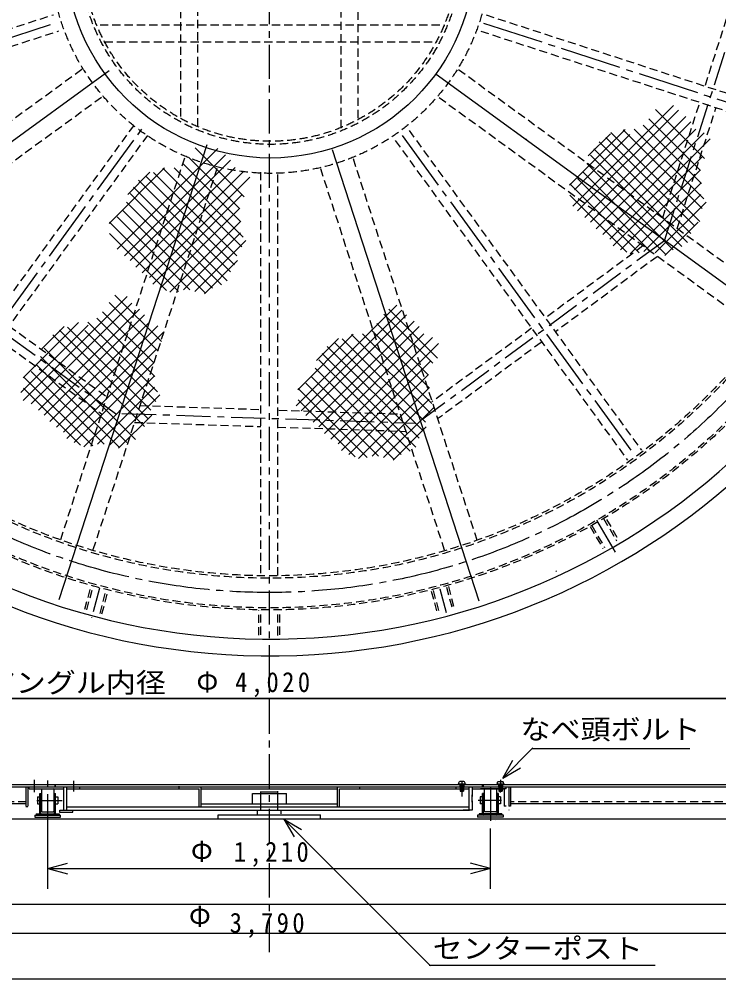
# Model space of a CAD drawing. Units: millimetres, scale not verified. Extents: x -3758 to 3982, y -2808 to 2752.
# Drawn here: x -2176 to -125, y -2808 to 5 of the extents above; entities that cross this region are included whole.
import ezdxf
from ezdxf.enums import TextEntityAlignment as Align

# ---------------------------------------------------------------- set-up
doc = ezdxf.new("R2010")
doc.units = ezdxf.units.MM
doc.header["$LTSCALE"] = 20
for name, pattern in [('CHAIN1', [8, 5, -1, 1, -1]), ('CHAIN2', [12, 9, -1, 1, -1]), ('DASHED1', [1.8, 1.2, -0.6])]:
    doc.linetypes.add(name, pattern=pattern)
doc.layers.add('0-0', color=7, linetype='Continuous')
doc.styles.add('ＭＳ ゴシック', font='')
doc.styles.get('ＭＳ ゴシック').set_extended_font_data('MS Gothic')

msp = doc.modelspace()

# ---------------------------------------------------------------- linework, layer by layer
at = {"layer": '0-0', "linetype": 'CHAIN1'}
for p, q in [((-1442.57, -2729.54), (-1442.57, 2280.94)), ((-284.47, -644.17), (-14.21, 197.89)), ((-688.7, -346.47), (-688.07, -346.93)), ((-2599.07, -639.84), (-1890.98, -1152.95)), ((-284.47, -644.17), (-992.82, -1167.61)), ((-1874.71, -1150.54), (-1015.58, -1178.99)), ((-2092.57, -2366.65), (-2092.57, -2223.33)), ((-2016.44, -2227.37), (-2016.44, -2259.28)), ((-878.5, -2228.13), (-878.5, -2273.2)), ((-794.5, -2247.97), (-794.5, -2344.52)), ((-794.5, -2247.97), (-794.5, -2344.52)), ((-765.1, -2224.97), (-765.1, -2260.14)), ((-2124.43, -2285.06), (-2050.44, -2285.06)), ((-2057.28, -2285.06), (-2057.46, -2285.06)), ((-762.51, -2285.06), (-830.4, -2285.06)), ((-762.51, -2285.06), (-830.4, -2285.06))]:
    msp.add_line(p, q, dxfattribs=at)
at = {"layer": '0-0', "linetype": 'DASHED1'}
for p, q in [((-1232.57, -314.25), (-1232.57, 703.43)), ((-1702.57, -279.62), (-1702.57, 676.79)), ((-1652.57, -308.92), (-1652.57, 692.77)), ((-1182.57, -284.94), (-1182.57, 674.13)), ((-164.26, -187.81), (-56.12, 149.12)), ((-3175.9, -339.12), (-2075.58, 18.4)), ((-807.46, 17.77), (289.57, -338.68)), ((-1939.06, -11.62), (-929.37, -11.62)), ((-3160.45, -386.67), (-2060.13, -29.15)), ((-822.91, -29.79), (274.12, -386.23)), ((-1925.74, -61.62), (-961.34, -61.62)), ((-2943.85, -832.94), (-1991.07, -140.71)), ((-888.11, -142.1), (63.33, -833.36)), ((-2886.24, -914.69), (-1930.66, -220.42)), ((-945.14, -224.27), (2.33, -912.65)), ((-289.14, -576.91), (-180.52, -238.47)), ((-246.62, -608.06), (-133.47, -255.48)), ((-2530.67, -1257.41), (-1836.74, -302.3)), ((-2490.22, -1286.8), (-1796.29, -331.69)), ((-1032.88, -321.3), (-352.03, -1258.42)), ((-1073.33, -350.69), (-392.48, -1287.8)), ((-688.7, -346.47), (-688.07, -346.93)), ((-2054.35, -1520.14), (-1688.46, -394.05)), ((-1197.38, -403.58), (-834.26, -1521.15)), ((-1958.77, -1549.58), (-1595.05, -430.18)), ((-1467.57, -1619.11), (-1467.57, -443.44)), ((-1293.12, -432.53), (-928.24, -1555.53)), ((-1417.57, -1625.63), (-1417.57, -450.33)), ((-249.58, -504.76), (-249.56, -504.72)), ((-347.38, -659.57), (-631.43, -869.47)), ((-305.93, -691.11), (-603.58, -911.06)), ((-2205.12, -894.43), (-1918.85, -1101.88)), ((-673.83, -900.8), (-966.15, -1116.81)), ((-2234.39, -934.97), (-1934.75, -1152.11)), ((-645.98, -942.39), (-949.23, -1166.48)), ((-1851.45, -1070.28), (-1851.43, -1070.23)), ((-1821.74, -1127.28), (-1468.34, -1138.98)), ((-1414.72, -1140.76), (-1060.58, -1152.48)), ((-1837.9, -1176.77), (-1467.61, -1189.03)), ((-1417.88, -1190.68), (-1041.6, -1203.14)), ((-462.85, -1458.19), (-424.73, -1524.22)), ((-453.94, -1461.63), (-419.89, -1520.61)), ((-502.24, -1481.97), (-464.91, -1546.63)), ((-497.12, -1478.84), (-459.92, -1543.27)), ((-1983.62, -1724.91), (-1965.04, -1655.57)), ((-1977.83, -1726.46), (-1959.25, -1657.12)), ((-923.63, -1659.66), (-905.1, -1728.81)), ((-917.84, -1658.1), (-899.31, -1727.26)), ((-1939.19, -1736.82), (-1920.61, -1667.47)), ((-1933.39, -1738.37), (-1914.81, -1669.03)), ((-968.06, -1671.56), (-949.54, -1740.71)), ((-962.27, -1670.01), (-943.74, -1739.16)), ((-1473.57, -1800.84), (-1473.57, -1727.38)), ((-1467.57, -1799.61), (-1467.57, -1727.38)), ((-1417.57, -1799.61), (-1417.57, -1727.38)), ((-1411.57, -1799.61), (-1411.57, -1727.38)), ((-1467.57, -1796.24), (-1467.57, -1795.37)), ((-1417.48, -1801.51), (-1417.48, -1799.86)), ((-2155.16, -2288.96), (-3274.44, -2288.96)), ((390.71, -2288.96), (-735.76, -2288.96))]:
    msp.add_line(p, q, dxfattribs=at)
at = {"layer": '0-0', "linetype": 'CHAIN2'}
for p, q in [((-3168.17, -362.89), (-2067.86, -5.38)), ((-815.19, -6.01), (281.85, -362.46)), ((-2510.44, -1272.11), (-1816.51, -317)), ((-1053.11, -335.99), (-372.25, -1273.11)), ((-483.03, -1463.23), (-428.54, -1557.62)), ((-1958.51, -1731.64), (-1939.93, -1662.3)), ((-942.95, -1664.83), (-924.42, -1733.99)), ((-1963.14, -1748.94), (-1962.76, -1747.52)), ((-921.38, -1745.35), (-921.24, -1745.84))]:
    msp.add_line(p, q, dxfattribs=at)
at = {"layer": '0-0'}
for p, q in [((-3066.65, -983.96), (-1912.68, -145.56)), ((-953.43, -156.44), (167.73, -971.01)), ((-552.97, -542.84), (-257.72, -247.59)), ((-538.82, -556.98), (-243.58, -261.74)), ((-517.49, -575.94), (-221.17, -279.63)), ((-166.65, -402.9), (-310.07, -259.48)), ((-500.89, -590.17), (-206.48, -295.76)), ((-176.13, -476.38), (-346.81, -305.71)), ((-180.88, -436.08), (-330.22, -286.74)), ((-562.53, -481.12), (-399.94, -318.53)), ((-548.39, -495.27), (-385.79, -332.67)), ((-508.01, -395.79), (-442.72, -330.5)), ((-484.3, -609.13), (-192.57, -317.4)), ((-465.34, -625.73), (-167.72, -328.11)), ((-180.96, -587.88), (-441.71, -327.12)), ((-173.76, -549.87), (-404.89, -318.74)), ((-169.02, -521.42), (-372.89, -317.56)), ((-2058.98, -1696.2), (-1625.42, -361.83)), ((-206.95, -623.36), (-476, -354.3)), ((-195.1, -602.02), (-455.86, -341.26)), ((-444, -639.95), (-149.82, -345.77)), ((-1888.82, -669.48), (-1593.58, -374.24)), ((-1867.49, -688.44), (-1571.17, -392.13)), ((-1516.65, -515.4), (-1660.07, -371.98)), ((-1258.7, -376.68), (-828.83, -1699.69)), ((-233.03, -661.28), (-500.89, -393.42)), ((-216.43, -649.43), (-491.41, -374.45)), ((-1850.89, -702.67), (-1556.48, -408.26)), ((-1526.13, -588.88), (-1696.81, -418.21)), ((-1530.88, -548.58), (-1680.22, -399.24)), ((-259.1, -670.77), (-511.56, -418.31)), ((-434.52, -658.91), (-171.98, -396.37)), ((-1912.53, -593.62), (-1749.94, -431.03)), ((-1858.01, -508.29), (-1792.72, -443)), ((-1834.3, -721.63), (-1542.57, -429.9)), ((-1815.34, -738.23), (-1517.72, -440.61)), ((-1537.99, -688.44), (-1782.15, -444.28)), ((-1523.76, -662.37), (-1754.89, -431.24)), ((-1519.02, -633.92), (-1722.22, -430.72)), ((-280.44, -684.99), (-522.23, -443.2)), ((-413.19, -670.77), (-179.01, -436.59)), ((-1556.95, -735.86), (-1826, -466.8)), ((-1545.1, -714.52), (-1805.86, -453.76)), ((-1794, -752.45), (-1499.82, -458.27)), ((-358.66, -680.25), (-561.34, -477.57)), ((-325.48, -675.51), (-538.82, -462.16)), ((-384.74, -682.62), (-178.29, -476.17)), ((-1583.03, -773.78), (-1850.89, -505.92)), ((-1566.43, -761.93), (-1841.41, -486.95)), ((-1609.1, -783.27), (-1861.56, -530.81)), ((-1784.52, -771.41), (-1521.98, -508.87)), ((-394.22, -677.88), (-561.34, -510.76)), ((-344.44, -675.51), (-177.28, -508.35)), ((-311.25, -680.25), (-161.89, -530.89)), ((-1630.44, -797.49), (-1872.23, -555.7)), ((-1763.19, -783.27), (-1529.01, -549.09)), ((-1708.66, -792.75), (-1911.34, -590.07)), ((-1675.48, -788.01), (-1888.82, -574.66)), ((-1734.74, -795.12), (-1528.29, -588.67)), ((-282.81, -687.36), (-185.59, -590.14)), ((-1744.22, -790.38), (-1911.34, -623.26)), ((-1694.44, -788.01), (-1527.28, -620.85)), ((-1661.25, -792.75), (-1511.89, -643.39)), ((-1632.81, -799.86), (-1535.59, -702.64)), ((-2164.4, -1113.02), (-1859.6, -808.22)), ((-1759.04, -939.97), (-1895.35, -803.67)), ((-2140.69, -1122.5), (-1845.45, -827.25)), ((-1768.52, -968.42), (-1911.94, -825)), ((-1363.98, -1128.7), (-1068.74, -833.45)), ((-2119.36, -1141.46), (-1823.05, -845.15)), ((-2102.77, -1155.69), (-1808.35, -861.27)), ((-1778.01, -1041.9), (-1948.68, -871.22)), ((-1782.75, -1001.6), (-1932.09, -852.26)), ((-1349.84, -1142.84), (-1054.59, -847.59)), ((-1335.7, -1156.98), (-1040.45, -861.74)), ((-963.53, -1002.9), (-1106.94, -859.48)), ((-949.39, -988.76), (-1092.8, -845.34)), ((-2171.51, -1089.31), (-1973.57, -891.37)), ((-2164.4, -1046.64), (-2001.81, -884.05)), ((-2109.88, -961.3), (-2044.59, -896.02)), ((-2086.17, -1174.65), (-1794.44, -882.92)), ((-2067.21, -1191.24), (-1769.59, -893.63)), ((-1789.86, -1141.46), (-2034.02, -897.3)), ((-1770.89, -1086.94), (-1974.76, -883.08)), ((-1314.36, -1175.94), (-1018.05, -879.63)), ((-1297.77, -1190.17), (-1003.36, -895.76)), ((-977.75, -1036.08), (-1127.09, -886.74)), ((-1808.82, -1188.87), (-2077.88, -919.82)), ((-1796.97, -1167.54), (-2057.73, -906.78)), ((-2045.87, -1205.47), (-1751.69, -911.28)), ((-1775.63, -1115.39), (-1983.71, -907.31)), ((-1359.4, -1081.12), (-1196.81, -918.53)), ((-1281.18, -1209.13), (-989.45, -917.4)), ((-1262.21, -1225.73), (-964.6, -928.11)), ((-970.64, -1149.87), (-1201.76, -918.74)), ((-965.9, -1121.42), (-1169.76, -917.56)), ((-973.01, -1076.38), (-1143.69, -905.71)), ((-1304.88, -995.79), (-1239.6, -930.5)), ((-1003.83, -1223.36), (-1272.88, -954.3)), ((-991.97, -1202.02), (-1252.73, -941.26)), ((-1240.88, -1239.95), (-946.69, -945.77)), ((-984.86, -1175.94), (-1229.02, -931.78)), ((-1860.97, -1236.28), (-2113.43, -983.82)), ((-1834.9, -1226.8), (-2102.77, -958.93)), ((-2036.39, -1224.43), (-1773.85, -961.89)), ((-1013.31, -1249.43), (-1288.29, -974.45)), ((-1882.31, -1250.51), (-2124.1, -1008.71)), ((-2015.06, -1236.28), (-1780.89, -1002.11)), ((-1029.9, -1261.28), (-1297.77, -993.42)), ((-1231.4, -1258.91), (-968.85, -996.37)), ((-1927.35, -1241.02), (-2140.69, -1027.68)), ((-1055.98, -1270.77), (-1308.44, -1018.31)), ((-1210.06, -1270.77), (-975.89, -1036.59)), ((-1960.53, -1245.77), (-2163.21, -1043.09)), ((-1986.61, -1248.14), (-1780.16, -1041.68)), ((-1122.35, -1275.51), (-1335.7, -1062.16)), ((-1077.31, -1284.99), (-1319.1, -1043.2)), ((-1996.09, -1243.4), (-2163.21, -1076.27)), ((-1946.31, -1241.02), (-1779.15, -1073.87)), ((-1913.12, -1245.77), (-1763.76, -1096.4)), ((-1155.54, -1280.25), (-1358.22, -1077.57)), ((-1181.61, -1282.62), (-975.16, -1076.17)), ((-1191.1, -1277.88), (-1358.22, -1110.76)), ((-1141.32, -1275.51), (-974.16, -1108.35)), ((-1108.13, -1280.25), (-958.77, -1130.89)), ((-1884.68, -1252.88), (-1787.46, -1155.66)), ((-1079.68, -1287.36), (-982.46, -1190.14)), ((-600.62, -1611.9), (-603.08, -1614.35)), ((-1442.73, -1801.59), (-1442.56, -1801.59)), ((-1442.73, -1801.68), (-1442.48, -1801.68)), ((-1442.65, -1801.59), (-1442.65, -1801.42)), ((-1442.65, -1801.51), (-1442.39, -1801.51)), ((-3450.83, -1986.64), (565.86, -1986.64)), ((-758.55, -2219.51), (-670.09, -2131.04)), ((-670.84, -2133.23), (-209.97, -2133.23)), ((-758.55, -2219.51), (-728.55, -2167.54)), ((-758.55, -2219.51), (-706.59, -2189.51)), ((-3442.57, -2238.96), (557.51, -2238.96)), ((-3442.57, -2244.96), (-883.46, -2244.96)), ((-2156.31, -2245.74), (-2156.31, -2302.33)), ((-2150.31, -2245.74), (-2150.31, -2302.33)), ((-2146.44, -2251.56), (-2146.44, -2244.47)), ((-2146.44, -2246.7), (-2146.44, -2244.86)), ((-2131.94, -2225.12), (-2131.94, -2260.98)), ((-2071.66, -2238.61), (-2071.66, -2244.75)), ((-2070.22, -2239.02), (-2070.22, -2244.55)), ((-2046.44, -2244.88), (-2046.44, -2313.44)), ((-2037.44, -2244.88), (-2037.44, -2313.44)), ((-1999.44, -2244.88), (-1999.44, -2250.87)), ((-1967.56, -2246.56), (-1967.56, -2244.47)), ((-1707.57, -2250.53), (-1707.57, -2243.35)), ((-1642.57, -2304.9), (-1642.57, -2244.38)), ((-1242.57, -2303.1), (-1242.57, -2244.32)), ((-1177.57, -2250.68), (-1177.57, -2245.12)), ((-895.5, -2245), (-895.5, -2251.28)), ((-889.47, -2236.96), (-867.47, -2236.96)), ((-889.47, -2236.96), (-889.47, -2239.02)), ((-884.51, -2229.19), (-872.13, -2229.19)), ((-884.47, -2238.93), (-884.47, -2244.88)), ((-882.67, -2239.02), (-882.67, -2257.83)), ((-874.27, -2238.93), (-874.27, -2257.83)), ((-873.47, -2230.54), (-873.47, -2230.58)), ((-873.47, -2238.93), (-873.47, -2257.83)), ((-873.35, -2244.96), (-824.76, -2244.96)), ((-872.47, -2238.93), (-872.47, -2244.88)), ((-867.47, -2236.96), (-867.47, -2238.98)), ((-857.5, -2245.27), (-857.5, -2313.49)), ((-848.5, -2245), (-848.5, -2273.2)), ((-828.44, -2244.96), (-770.1, -2244.96)), ((-818.5, -2239.11), (-818.5, -2244.96)), ((-815.25, -2244.64), (-815.25, -2239.11)), ((-776.1, -2236.82), (-754.1, -2236.82)), ((-776.1, -2236.82), (-776.1, -2238.89)), ((-772.08, -2229.64), (-758.26, -2229.64)), ((-771.1, -2238.79), (-771.1, -2244.74)), ((-769.3, -2238.89), (-769.3, -2257.69)), ((-760.9, -2238.79), (-760.9, -2257.69)), ((-760.1, -2230.4), (-760.1, -2230.44)), ((-760.1, -2238.79), (-760.1, -2257.69)), ((-760.01, -2244.96), (453.39, -2244.96)), ((-759.1, -2238.79), (-759.1, -2244.74)), ((-754.1, -2236.82), (-754.1, -2238.84)), ((-748.5, -2251.39), (-748.5, -2244.86)), ((-740.6, -2245.21), (-740.6, -2301.56)), ((-740.5, -2246.7), (-740.5, -2244.86)), ((-740.5, -2246.7), (-740.5, -2244.86)), ((-2146.44, -2251.56), (-2047.02, -2251.56)), ((-2122.44, -2275.06), (-2122.44, -2295.06)), ((-2122.44, -2275.06), (-2115.63, -2275.06)), ((-2115.64, -2323.06), (-2115.64, -2264.9)), ((-2115.63, -2265.06), (-2112.47, -2265.06)), ((-2112.44, -2323.36), (-2112.44, -2265.01)), ((-2112.24, -2275.06), (-2110.05, -2275.06)), ((-2110.44, -2253.56), (-2110.44, -2316.56)), ((-2074.82, -2275.06), (-2062.44, -2275.06)), ((-2074.44, -2253.56), (-2074.44, -2316.56)), ((-2072.44, -2265.06), (-2069.24, -2265.06)), ((-2072.44, -2323.36), (-2072.44, -2265.06)), ((-2069.24, -2323.06), (-2069.24, -2265.06)), ((-2062.44, -2275.06), (-2062.44, -2295.06)), ((-2037.16, -2250.96), (-1648.81, -2250.96)), ((-1648.57, -2304.9), (-1648.57, -2251.12)), ((-1642.41, -2250.96), (-1242.74, -2250.96)), ((-1492.57, -2264.96), (-1392.57, -2264.96)), ((-1492.57, -2294.3), (-1492.57, -2264.96)), ((-1469.24, -2259.76), (-1416.92, -2259.76)), ((-1467.57, -2313.11), (-1467.57, -2258.74)), ((-1417.57, -2314.13), (-1417.57, -2257.71)), ((-1392.57, -2295.2), (-1392.57, -2264.96)), ((-1236.57, -2250.96), (-883.46, -2250.96)), ((-1236.57, -2303.1), (-1236.57, -2251.1)), ((-873.43, -2250.96), (-857.17, -2250.96)), ((-849.16, -2251.56), (-825.56, -2251.56)), ((-848.59, -2269.01), (-848.59, -2290.4)), ((-828.3, -2251.56), (-770.1, -2251.56)), ((-824.5, -2275.06), (-824.5, -2295.06)), ((-812.12, -2275.06), (-824.5, -2275.06)), ((-824.5, -2275.06), (-824.5, -2295.06)), ((-812.12, -2275.06), (-824.5, -2275.06)), ((-770.07, -2251.56), (-823.24, -2251.56)), ((-814.5, -2265.06), (-817.7, -2265.06)), ((-817.7, -2323.06), (-817.7, -2265.06)), ((-814.5, -2265.06), (-817.7, -2265.06)), ((-817.7, -2323.06), (-817.7, -2265.06)), ((-814.5, -2323.36), (-814.5, -2265.06)), ((-814.5, -2323.36), (-814.5, -2265.06)), ((-812.5, -2253.56), (-812.5, -2316.56)), ((-812.5, -2253.56), (-812.5, -2316.56)), ((-774.7, -2275.06), (-776.89, -2275.06)), ((-774.7, -2275.06), (-776.89, -2275.06)), ((-776.5, -2253.56), (-776.5, -2316.56)), ((-776.5, -2253.56), (-776.5, -2316.56)), ((-774.5, -2323.36), (-774.5, -2265.01)), ((-774.5, -2323.36), (-774.5, -2265.01)), ((-771.31, -2265.06), (-774.47, -2265.06)), ((-771.31, -2265.06), (-774.47, -2265.06)), ((-764.5, -2275.06), (-771.31, -2275.06)), ((-764.5, -2275.06), (-771.31, -2275.06)), ((-771.3, -2323.06), (-771.3, -2264.9)), ((-771.3, -2323.06), (-771.3, -2264.9)), ((-765.1, -2261.5), (-765.1, -2261.43)), ((-764.5, -2275.06), (-764.5, -2295.06)), ((-764.5, -2275.06), (-764.5, -2295.06)), ((-748.6, -2251.56), (-760.07, -2251.56)), ((-760.07, -2251.56), (-753.5, -2251.56)), ((-754.5, -2251.43), (-754.5, -2301.56)), ((-2156.37, -2294.96), (-3275.5, -2294.96)), ((-2156.67, -2302.64), (-2150.31, -2302.64)), ((-2122.44, -2295.06), (-2115.75, -2295.06)), ((-2112.36, -2295.06), (-2110.34, -2295.06)), ((-2074.53, -2295.06), (-2062.44, -2295.06)), ((-2035.32, -2303.96), (-857.74, -2303.96)), ((-1642.61, -2294.96), (-1242.75, -2294.96)), ((-848.5, -2286.27), (-848.5, -2313.49)), ((-812.41, -2295.06), (-824.5, -2295.06)), ((-812.41, -2295.06), (-824.5, -2295.06)), ((-774.58, -2295.06), (-776.6, -2295.06)), ((-774.58, -2295.06), (-776.6, -2295.06)), ((-764.5, -2295.06), (-771.19, -2295.06)), ((-764.5, -2295.06), (-771.19, -2295.06)), ((-748.5, -2301.56), (-754.5, -2301.56)), ((390.71, -2294.96), (-735.22, -2294.96)), ((-2130.3, -2328.06), (-2055.07, -2328.06)), ((-2129.94, -2328.06), (-2129.94, -2334.06)), ((-2125.94, -2324.86), (-2125.94, -2328.04)), ((-2125.94, -2324.86), (-2115.52, -2324.86)), ((-2111.3, -2324.86), (-2073.91, -2324.86)), ((-2108.44, -2318.56), (-2076.44, -2318.56)), ((-2069.54, -2324.86), (-2058.94, -2324.86)), ((-2058.94, -2324.86), (-2058.94, -2327.98)), ((-2057.28, -2313.96), (-855.77, -2313.96)), ((-2057.28, -2319.96), (-2019.21, -2319.96)), ((-2057.21, -2320.09), (-2057.21, -2314.05)), ((-2048.44, -2313.96), (-2045.87, -2313.96)), ((-2019.21, -2319.96), (-2019.21, -2314.05)), ((-1592.57, -2326.96), (-1292.57, -2326.96)), ((-1592.57, -2339.38), (-1592.57, -2326.96)), ((-1477.57, -2327.47), (-1477.57, -2313.11)), ((-1407.57, -2324.39), (-1407.57, -2313.11)), ((-1292.57, -2338.72), (-1292.57, -2326.96)), ((-848.31, -2313.96), (-874.91, -2313.96)), ((-756.64, -2328.06), (-832.1, -2328.06)), ((-756.64, -2328.06), (-832.1, -2328.06)), ((-832, -2328.06), (-832, -2334.06)), ((-832, -2328.06), (-832, -2334.06)), ((-757, -2334.06), (-832, -2334.06)), ((-757, -2334.06), (-832, -2334.06)), ((-828, -2324.86), (-828, -2327.98)), ((-817.4, -2324.86), (-828, -2324.86)), ((-828, -2324.86), (-828, -2327.98)), ((-817.4, -2324.86), (-828, -2324.86)), ((-775.64, -2324.86), (-813.03, -2324.86)), ((-775.64, -2324.86), (-813.03, -2324.86)), ((-778.5, -2318.56), (-810.5, -2318.56)), ((-778.5, -2318.56), (-810.5, -2318.56)), ((-761, -2324.86), (-771.42, -2324.86)), ((-761, -2324.86), (-771.42, -2324.86)), ((-761, -2324.86), (-761, -2328.04)), ((-761, -2324.86), (-761, -2328.04)), ((-757, -2328.06), (-757, -2334.06)), ((-757, -2328.06), (-757, -2334.06)), ((-740.5, -2312.34), (-740.5, -2313.44)), ((-1400.23, -2340.35), (-970.6, -2769.98)), ((-1400.23, -2340.35), (-1348.27, -2370.35)), ((-1400.23, -2340.35), (-1370.23, -2392.31)), ((-780.5, -2343.75), (-780.5, -2343.87)), ((-2092.57, -2544.74), (-2092.57, -2367.72)), ((-794.5, -2544.74), (-794.5, -2367.72)), ((-2092.57, -2484.74), (-2034.61, -2469.21)), ((-794.5, -2484.74), (-852.46, -2469.21)), ((-2092.57, -2484.74), (-794.5, -2484.74)), ((-2092.57, -2484.74), (-2034.61, -2500.27)), ((-794.5, -2484.74), (-852.46, -2500.27)), ((-2340.35, -2588.96), (915.74, -2588.96)), ((-3321.57, -2674.68), (436.43, -2674.68)), ((-974.18, -2768.19), (-311.19, -2768.19))]:
    msp.add_line(p, q, dxfattribs=at)
at = {"layer": '0-0', "color": 4}
msp.add_line((-3452.57, -1985.84), (567.43, -1985.84), dxfattribs=at)
at = {"layer": '0-0'}
msp.add_lwpolyline([(-3757.5, -2808.13), (3982.5, -2808.13), (3982.5, 2751.88), (-3757.5, 2751.88)], close=True, dxfattribs=at)
for points in [[(-3452.57, -1953.25), (-3452.57, -2338.96), (567.72, -2338.96)], [(-883.47, -2239.02), (-883.47, -2257.83), (-873.47, -2257.83)], [(-770.1, -2238.89), (-770.1, -2257.69), (-760.1, -2257.69)], [(-735.49, -2245.75), (-735.49, -2301.56), (-740.6, -2301.56)], [(-2129.94, -2334.06), (-2055.07, -2334.06), (-2055.07, -2328.06)]]:
    msp.add_lwpolyline(points, dxfattribs=at)
at = {"layer": '0-0', "linetype": 'DASHED1'}
for centre, radius in [((-1442.57, 198.38), 1925), ((-1442.57, 198.38), 1919), ((-1442.57, 198.38), 1832), ((-1442.57, 198.38), 1825), ((-1439.56, 198.19), 645), ((-1439.56, 198.19), 560), ((-1439.56, 198.19), 551)]:
    msp.add_circle(centre, radius, dxfattribs=at)
at = {"layer": '0-0', "linetype": 'CHAIN2'}
msp.add_circle((-1442.57, 198.38), 1874, dxfattribs=at)
at = {"layer": '0-0'}
msp.add_circle((-1439.56, 198.19), 600, dxfattribs=at)
for centre, radius, start, end in [((-1441.42, 198.55), 2060, 92.1872, 357.8706), ((-1440.36, 197.72), 2010, 92.27119, 357.89876), ((-878.54, -2237.01), 10, 129.08799, 180), ((-878.54, -2237.01), 10, 1.05118, 50.36853), ((-765.17, -2236.87), 10, 133.73072, 180), ((-765.17, -2236.87), 10, 1.05118, 46.26928), ((-2108.44, -2253.56), 2, 90, 180), ((-2076.44, -2253.56), 2, 0, 90), ((-810.5, -2253.56), 2, 90, 180), ((-810.5, -2253.56), 2, 90, 180), ((-778.5, -2253.56), 2, 0, 90), ((-778.5, -2253.56), 2, 0, 90), ((-2110.64, -2323.06), 5, 180, 270), ((-2110.94, -2323.36), 1.5, 180, 270), ((-2108.44, -2316.56), 2, 180, 270), ((-2076.44, -2316.56), 2, 270, 0), ((-2074.24, -2323.06), 5, 270, 0), ((-2073.94, -2323.36), 1.5, 270, 0), ((-812.7, -2323.06), 5, 180, 270), ((-812.7, -2323.06), 5, 180, 270), ((-813, -2323.36), 1.5, 180, 270), ((-813, -2323.36), 1.5, 180, 270), ((-810.5, -2316.56), 2, 180, 270), ((-810.5, -2316.56), 2, 180, 270), ((-778.5, -2316.56), 2, 270, 0), ((-778.5, -2316.56), 2, 270, 0), ((-776.3, -2323.06), 5, 270, 0), ((-776.3, -2323.06), 5, 270, 0), ((-776, -2323.36), 1.5, 270, 0), ((-776, -2323.36), 1.5, 270, 0)]:
    msp.add_arc(centre, radius, start, end, dxfattribs=at)

# ---------------------------------------------------------------- texts
at = {"layer": '0-0', "style": 'ＭＳ ゴシック', "width": 1.1}
for s, p in [('コーナーアングル内径', (-2626.21, -1986.82)), ('なべ頭ボルト', (-706.37, -2123.54)), ('センターポスト', (-963.82, -2766.04))]:
    msp.add_text(s, height=58.65, dxfattribs=at).set_placement(p, align=Align.BOTTOM_LEFT)
at = {"layer": '0-0', "style": 'ＭＳ ゴシック'}
for p in [(-1656.46, -1985.02), (-1672.65, -2481.4), (-1678.47, -2672.09)]:
    msp.add_text('Φ', height=58.65, dxfattribs=at).set_placement(p, align=Align.BOTTOM_LEFT)
at = {"layer": '0-0', "char_height": 58.65, "attachment_point": 7, "style": 'ＭＳ ゴシック'}
for s, insert in [('\\T1.28;\\W0.9;4,020', (-1543, -1982.53)), ('\\T1.28;\\W0.9;1,210', (-1546.97, -2480.06)), ('\\T1.28;\\W0.9;3,790', (-1559.11, -2688.21))]:
    msp.add_mtext(s, dxfattribs=dict(at, insert=insert))

doc.saveas('drawing.dxf')
